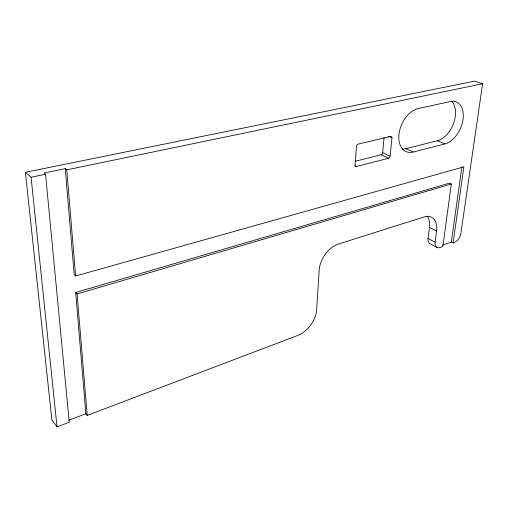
<?xml version="1.0" encoding="UTF-8"?>
<svg xmlns="http://www.w3.org/2000/svg" width="508" height="508" viewBox="0 0 508 508"><rect width="100%" height="100%" fill="white"/><g stroke="black" fill="none" stroke-linecap="round" stroke-linejoin="round"><path stroke-width="0.76" d="M355.079 161.322L381.121 154.794A1.854 1.238 -64.4 0 0 382.645 152.743L384.08 137.554M390.125 156.185L391.947 137.82A1.892 1.257 -65.4 0 0 390.741 136.379L358.134 144.088A1.943 1.334 -64.6 0 0 356.527 146.253L355.022 165.087A1.918 1.308 -63.4 0 0 356.33 166.491L388.595 158.261A1.867 1.232 -64.3 0 0 390.125 156.185L382.645 152.743M437.21 247.599L430.155 243.783A8.198 4.928 -61 0 1 428.047 238.455L429.444 227.387A21.012 12.973 -60.9 0 0 427.209 216.071M435.127 242.246L436.582 231.108A21.19 12.941 -60.8 0 0 423.99 216.986L338.461 244.037A22.746 15.037 -57.6 0 0 319.176 270.186L316.681 309.658A22.924 15.164 -54 0 1 297.751 335.432L87.217 415.423L85.865 413.747L75.673 292.494L449.478 183.147L451.339 184.004L442.855 246.558L439.972 247.567A8.268 4.915 -60.9 0 1 435.127 242.246L428.047 238.455M442.544 245.104L451.326 242.049L461.88 166.802M453.104 242.983L463.868 166.834L75.609 276.009L74.168 274.58L65.259 168.65L44.101 173.006L45.561 174.231L69.253 422.25L57.029 426.891L51.867 419.983L25.4 172.295L474.669 81.109L482.6 83.75L460.877 233.426A8.166 4.782 -61.3 0 1 454.235 242.589L453.104 242.983L451.326 242.049M68.65 420.262L85.865 413.747M75.673 292.494L77.102 293.954L451.339 184.004M413.283 152.019L445.002 143.923A22.663 14.116 -66.4 0 0 463.074 119.094A22.663 14.116 -66.4 0 0 450.475 101.517L418.141 108.541A23.241 15.018 -65.9 0 0 398.977 134.233A23.241 15.018 -65.9 0 0 413.283 152.019L405.746 148.685A23.031 15.037 -66.1 0 1 402.26 149.073M405.746 148.685L437.407 140.754A22.46 14.135 -66.6 0 0 453.555 123.431A22.46 14.135 -66.6 0 0 451.809 101.321M25.4 172.295L31.083 177.229L45.561 174.231M65.259 168.65L66.77 169.837L482.6 83.75M437.407 140.754L445.002 143.923M388.499 136.315L391.947 137.82M381.121 154.794L388.595 158.261M354.984 165.83L356.33 166.491M429.444 227.387L436.582 231.108M31.083 177.229L57.029 426.891M66.77 169.837L75.609 276.009M77.102 293.954L87.217 415.423"/></g></svg>
